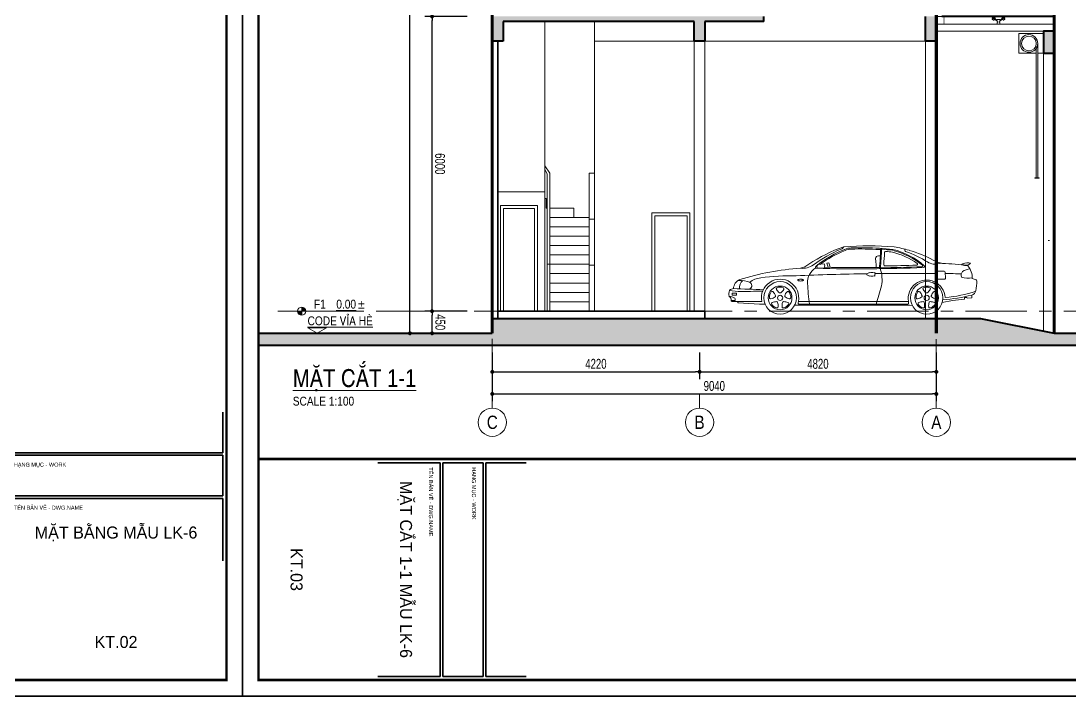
# Model space of a CAD drawing. Header units: millimetres. Extents: x 942520 to 1056220, y -189448 to -147448.
# Drawn here: x 1022009 to 1043366, y -189448 to -175705 of the extents above; entities that cross this region are included whole.
import ezdxf
from ezdxf.enums import TextEntityAlignment as Align

# ---------------------------------------------------------------- set-up
doc = ezdxf.new("R2010")
doc.units = ezdxf.units.MM
doc.header["$MEASUREMENT"] = 0
doc.header["$PDMODE"] = 2
doc.header["$PDSIZE"] = 1
doc.linetypes.add('CENTER', pattern=[2, 1.25, -0.25, 0.25, -0.25])
doc.linetypes.add('HIDDEN', pattern=[9.525, 6.35, -3.175])
doc.layers.get('DEFPOINTS').update_dxf_attribs({"color": 1})
for name, color, linetype, lineweight in [('DWGshare.com_1', 7, 'Continuous', 35), ('DWGshare.com_10', 126, 'Continuous', 13), ('DWGshare.com_11', 142, 'Continuous', 15), ('DWGshare.com_12', 139, 'CENTER', 9), ('DWGshare.com_2', 1, 'Continuous', 40), ('DWGshare.com_3', 125, 'Continuous', 18), ('DWGshare.com_4', 159, 'Continuous', 9), ('DWGshare.com_6', 122, 'Continuous', 18), ('DWGshare.com_7', 139, 'Continuous', 9), ('DWGshare.com_8', 250, 'Continuous', 5), ('DWGshare.com_9', 122, 'Continuous', 15)]:
    doc.layers.add(name, color=color, linetype=linetype, lineweight=lineweight)
doc.layers.add('DWGshare.com_14', color=2, linetype='Continuous')
doc.styles.add('DWGshare.com_1', font='VHARIALN.TTF')
doc.styles.add('DWGshare.com_3', font='VHARIALN.TTF', dxfattribs={"width": 0.85})
doc.styles.add('DWGshare.com_7', font='VHHELS.TTF')
doc.styles.add('DWGshare.com_8', font='VHARIALN.TTF')
doc.dimstyles.new('DWGshare.com_1', dxfattribs={"dimscale": 100, "dimtxt": 1.8, "dimasz": 0.8, "dimexe": 1.5, "dimexo": 0, "dimgap": 0.6, "dimtad": 1, "dimdec": 0, "dimlfac": 2, "dimzin": 0, "dimdsep": 46, "dimtxsty": 'DWGshare.com_3', "dimblk": 'DWGshare.com_38', "dimcen": 0, "dimclrd": 256, "dimclre": 256, "dimclrt": 124, "dimazin": 2, "dimtfac": 0.75, "dimtdec": 0, "dimtix": 1, "dimtmove": 2, "dimatfit": 2, "dimfxl": 1, "dimtolj": 1, "dimtzin": 0, "dimarcsym": 0})

# ---------------------------------------------------------------- blocks, each defined once
blk = doc.blocks.new('DWGshare.com_81')
at = {"color": 139}
for p, q in [((-9650, 41768), (-9650, 650)), ((-650, 41768), (-650, 650)), ((-9500, 9902), (-9500, 11555)), ((-800, 11555), (-800, 9902)), ((-800, 9902), (-9500, 9902)), ((-9500, 9802), (-800, 9802)), ((-9500, 8149), (-9500, 9802)), ((-800, 9802), (-800, 8149)), ((-800, 8149), (-9500, 8149)), ((-9500, 8049), (-800, 8049)), ((-9500, 5510), (-9500, 8049)), ((-800, 8049), (-800, 5510))]:
    blk.add_line(p, q, dxfattribs=at)
blk.add_lwpolyline([(-84000, 59400), (-84000, 0), (0, 0), (0, 59400)], close=True, dxfattribs=at)
at = {"color": 139, "const_width": 100}
for points in [[(-9650, 650), (-82567, 650), (-82567, 58750), (-9650, 58750)], [(-650, 650), (-9650, 650), (-9650, 58750), (-650, 58750)]]:
    blk.add_lwpolyline(points, close=True, dxfattribs=at)
at = {"color": 139, "style": 'DWGshare.com_8'}
for s, p in [('h¹ng môc - work', (-9311, 9339)), ('tªn b¶n vÏ - dwg.name', (-9311, 7586))]:
    blk.add_text(s, height=165, dxfattribs=at).set_placement(p)
blk = doc.blocks.new('DWGshare.com_38')
at = {"color": 0, "linetype": 'ByBlock', "lineweight": -2}
blk.add_line((-0.5, 0), (-1, 0), dxfattribs=at)
at = {"color": 0, "linetype": 'ByBlock', "const_width": 0.5}
blk.add_lwpolyline([(-0.25, 0, 1), (0.25, 0, 1)], format="xyb", close=True, dxfattribs=at)
blk = doc.blocks.new('*D143')
at = {"layer": 'DEFPOINTS', "color": 0, "linetype": 'Continuous', "transparency": 16777216}
for p in [(1031604, -182456), (1035824, -182456), (1035824, -182848)]:
    blk.add_point(p, dxfattribs=at)
at = {"layer": 'DWGshare.com_10', "linetype": 'Continuous', "lineweight": -2, "transparency": 16777216}
for p, q in [((1031604, -182456), (1031604, -182998)), ((1035824, -182456), (1035824, -182998)), ((1031684, -182848), (1035744, -182848))]:
    blk.add_line(p, q, dxfattribs=at)
at = {"layer": 'DWGshare.com_10', "linetype": 'Continuous', "lineweight": -2, "transparency": 16777216, "xscale": 80, "yscale": 80, "zscale": 80, "rotation": 180}
blk.add_blockref('DWGshare.com_38', (1031604, -182848), dxfattribs=at)
at = {"layer": 'DWGshare.com_10', "linetype": 'Continuous', "lineweight": -2, "transparency": 16777216, "xscale": 80, "yscale": 80, "zscale": 80}
blk.add_blockref('DWGshare.com_38', (1035824, -182848), dxfattribs=at)
at = {"layer": 'DWGshare.com_10', "color": 124, "linetype": 'Continuous', "transparency": 16777216, "insert": (1033714, -182686), "char_height": 200, "attachment_point": 5, "style": 'DWGshare.com_3'}
blk.add_mtext('\\A1;4220', dxfattribs=at)
blk = doc.blocks.new('DWGshare.com_108')
at = {"color": 0, "linetype": 'ByBlock', "lineweight": -2}
for p, q in [((-1, 0.17), (0, 0)), ((-1, 0.17), (-1, -0.17)), ((0, 0), (-1, -0.17))]:
    blk.add_line(p, q, dxfattribs=at)
blk = doc.blocks.new('*D144')
at = {"layer": 'DEFPOINTS', "color": 0, "linetype": 'Continuous', "transparency": 16777216}
for p in [(1031604, -182456), (1040644, -182456), (1040644, -183298)]:
    blk.add_point(p, dxfattribs=at)
at = {"layer": 'DWGshare.com_10', "linetype": 'Continuous', "lineweight": -2, "transparency": 16777216}
for p, q in [((1031604, -182456), (1031604, -183448)), ((1040644, -182456), (1040644, -183448)), ((1031684, -183298), (1040564, -183298))]:
    blk.add_line(p, q, dxfattribs=at)
at = {"layer": 'DWGshare.com_10', "linetype": 'Continuous', "lineweight": -2, "transparency": 16777216, "xscale": 80, "yscale": 80, "zscale": 80, "rotation": 180}
blk.add_blockref('DWGshare.com_38', (1031604, -183298), dxfattribs=at)
at = {"layer": 'DWGshare.com_10', "linetype": 'Continuous', "lineweight": -2, "transparency": 16777216, "xscale": 80, "yscale": 80, "zscale": 80}
blk.add_blockref('DWGshare.com_38', (1040644, -183298), dxfattribs=at)
at = {"layer": 'DWGshare.com_10', "color": 124, "linetype": 'Continuous', "transparency": 16777216, "insert": (1036124, -183136), "char_height": 200, "attachment_point": 5, "style": 'DWGshare.com_3'}
blk.add_mtext('\\A1;9040', dxfattribs=at)
blk = doc.blocks.new('DWGshare.com_28')
blk.add_line((0, -288), (0, 0))
blk.add_circle((0, 288), 288)
at = {"style": 'DWGshare.com_1'}
blk.add_attdef('1', text='', height=270, dxfattribs=at).set_placement((0, 288), align=Align.MIDDLE_CENTER)
blk = doc.blocks.new('*D145')
at = {"layer": 'DEFPOINTS', "color": 0, "linetype": 'Continuous', "transparency": 16777216}
for p in [(1035824, -182456), (1040644, -182456), (1040644, -182848)]:
    blk.add_point(p, dxfattribs=at)
at = {"layer": 'DWGshare.com_10', "linetype": 'Continuous', "lineweight": -2, "transparency": 16777216}
for p, q in [((1035824, -182456), (1035824, -182998)), ((1040644, -182456), (1040644, -182998)), ((1035904, -182848), (1040564, -182848))]:
    blk.add_line(p, q, dxfattribs=at)
at = {"layer": 'DWGshare.com_10', "linetype": 'Continuous', "lineweight": -2, "transparency": 16777216, "xscale": 80, "yscale": 80, "zscale": 80, "rotation": 180}
blk.add_blockref('DWGshare.com_38', (1035824, -182848), dxfattribs=at)
at = {"layer": 'DWGshare.com_10', "linetype": 'Continuous', "lineweight": -2, "transparency": 16777216, "xscale": 80, "yscale": 80, "zscale": 80}
blk.add_blockref('DWGshare.com_38', (1040644, -182848), dxfattribs=at)
at = {"layer": 'DWGshare.com_10', "color": 124, "linetype": 'Continuous', "transparency": 16777216, "insert": (1038234, -182686), "char_height": 200, "attachment_point": 5, "style": 'DWGshare.com_3'}
blk.add_mtext('\\A1;4820', dxfattribs=at)
blk = doc.blocks.new('DWGshare.com_48')
for p, q in [((-1869, 855), (-1877, 733)), ((-1693, 877), (-1847, 877)), ((-1679, 733), (-1671, 855)), ((471, 953), (503, 1046)), ((503, 1046), (542, 1036)), ((542, 1036), (512, 954)), ((593, 1024), (581, 984)), ((581, 984), (593, 938)), ((724, 1007), (593, 1024)), ((593, 938), (736, 938)), ((741, 973), (724, 1007)), ((736, 938), (741, 973)), ((-1854, 710), (-1701, 710)), ((-445, 839), (-440, 780)), ((2035, 465), (1847, 465)), ((2455, 428), (2389, 428)), ((-2409, 384), (-2413, 332)), ((-2413, 332), (-2313, 322)), ((-2313, 322), (-2312, 340)), ((-2312, 340), (-2262, 338)), ((-2262, 338), (-2262, 305)), ((-2260, 307), (-2015, 279)), ((-2015, 279), (-1810, 239)), ((-1124, 229), (-1120, 257)), ((1119, 257), (-1120, 257)), ((1119, 257), (1124, 229)), ((2466, 257), (1864, 257)), ((2343, 230), (1910, 205)), ((2351, 257), (2353, 241)), ((2378, 417), (2378, 394)), ((2389, 383), (2455, 383)), ((2466, 394), (2466, 417)), ((-1141, 184), (-1199, 178)), ((1195, 184), (-1141, 184)), ((1102, 202), (-1102, 202)), ((1910, 205), (1796, 201))]:
    blk.add_line(p, q)
for centre, radius in [((-1492, 331), 331), ((1492, 331), 331), ((-1492, 331), 241), ((1492, 331), 241), ((-1492, 331), 52.7), ((1492, 331), 52.7)]:
    blk.add_circle(centre, radius)
for centre, radius, start, end in [((-433, -1146), 2543, 105.9916, 117.9631), ((-436, -179), 1540, 103.8355, 130.8283), ((-436, -179), 1522, 103.8713, 129.5197), ((-460, -939), 2337, 99.1449, 106.7487), ((-1077, 1305), 32.8, 295.8912, 32.541), ((-293, -5117), 6507, 85.6879, 94.745), ((-446, -1300), 2641, 91.809, 97.7884), ((-446, -1300), 2623, 92.7878, 97.7675), ((7054, 1616), 7634, 182.091, 185.1903), ((7062, 1616), 7623, 182.0888, 185.2004), ((-390, -1172), 2491, 93.212, 93.8165), ((-140, -5263), 6614, 88.3987, 93.3788), ((-140, -5263), 6589, 88.4021, 93.3859), ((31, 987), 336, 66.0458, 87.7497), ((31, 987), 362, 66.0368, 87.7076), ((-588, -674), 2108, 53.1574, 69.0302), ((-607, -680), 2146, 51.8536, 68.577), ((-788, -1471), 3008, 55.6946, 70.8991), ((275, 1408), 87.4, 204.5996, 251.4394), ((-884, -1326), 2883, 53.9366, 66.8898), ((-1881, 1524), 495, 277.9641, 301.024), ((-408, -688), 2069, 108.439, 122.2134), ((-436, -179), 1485, 103.9466, 125.5985), ((-446, -1300), 2586, 94.8242, 97.7241), ((-661, 1249), 28, 2.731, 94.8242), ((7027, 1616), 7669, 182.731, 184.5145), ((-512, 1122), 65.2, 329.6798, 126.1105), ((335, 978), 798, 171.9579, 181.9908), ((-2054, 741), 366, 138.7513, 182.3308), ((-2323, 691), 353, 75.2423, 100.4896), ((-2300, 1108), 112, 218.9046, 278.8668), ((-2390, 643), 277, 53.3202, 86.7033), ((-1589, -3837), 4876, 92.6243, 98.7364), ((-2342, 1768), 772, 274.3761, 279.268), ((-2204, 1049), 33.4, 210.6151, 265.0017), ((-2301, 789), 108, 340.794, 44.3962), ((-2219, 1017), 11.2, 275.086, 356.6574), ((-1847, 855), 22.4, 89.9998, 179.9998), ((-1649, 1552), 534, 254.5731, 272.482), ((-1693, 855), 22.4, 359.9998, 89.9998), ((-1671, 1307), 292, 278.8903, 303.1649), ((-1426, 971), 22.4, 136.7287, 268.1729), ((-94, 35085), 34163, 267.7634, 271.413), ((-1394, 982), 16.8, 129.5197, 267.8172), ((-94, 35085), 34145, 267.8172, 269.2345), ((-1291, 1015), 16.8, 125.5985, 267.9881), ((-94, 35085), 34108, 267.9881, 269.071), ((-646, 1010), 28, 269.071, 4.5145), ((108, 704), 692, 161.3213, 190.8673), ((-89, 35212), 34264, 269.2588, 271.1324), ((-607, -680), 2146, 50.3724, 51.5848), ((748, 956), 22.4, 271.9332, 49.9128), ((589, 649), 343, 355.8861, 58.8567), ((1042, 1329), 397, 234.8511, 275.2299), ((1210, 1434), 518, 234.2233, 255.2197), ((751, -4216), 5160, 72.3776, 86.3739), ((-1606, 655), 906, 178.4245, 191.5036), ((-2489, 679), 22.4, 113.9511, 178.4245), ((-2489, 679), 22.4, 113.9511, 178.4245), ((-2302, 259), 482, 104.1211, 113.9511), ((-2337, 1214), 480, 259.9716, 286.6102), ((-1193, -57312), 58142, 90.66827, 90.99079), ((-1854, 733), 22.4, 179.9998, 269.9998), ((-1493, 316), 378, 351.0139, 176.1693), ((-1701, 733), 22.4, 269.9998, 359.9998), ((-1193, -57312), 58142, 89.26199, 90.47293), ((-396, 677), 169, 98.3437, 106.8434), ((-396, 943), 169, 254.7492, 261.7051), ((-377, 545), 302, 90.0244, 98.3437), ((-377, 1075), 302, 261.7051, 270.0244), ((-377, 545), 302, 81.7051, 90.0244), ((-377, 1075), 302, 270.0244, 278.3437), ((-357, 677), 169, 70.58, 81.7051), ((-357, 943), 169, 278.3437, 289.4688), ((-328, 759), 82, 49.5841, 70.58), ((-328, 861), 82, 289.4688, 310.4647), ((-1193, -57312), 58142, 87.67472, 89.09661), ((-285, 810), 15.5, 0.0244, 49.5841), ((-285, 810), 15.5, 310.4647, 0.0244), ((1024, 692), 7.16, 127.5158, 179.9998), ((1024, 692), 7.16, 179.9998, 232.4838), ((1048, 661), 47, 107.6416, 127.5158), ((1048, 724), 47, 232.4838, 252.358), ((1064, 609), 101, 97.5041, 107.6416), ((1064, 775), 101, 252.358, 262.4955), ((1075, 527), 184, 89.9998, 97.5041), ((1075, 858), 184, 262.4955, 269.9998), ((1075, 527), 184, 82.4955, 89.9998), ((1075, 858), 184, 269.9998, 277.5041), ((1086, 609), 101, 72.358, 82.4955), ((1086, 775), 101, 277.5041, 287.6416), ((1492, 331), 380, 348.777, 191.2161), ((1102, 661), 47, 52.4838, 72.358), ((1102, 724), 47, 287.6416, 307.5158), ((1127, 692), 7.16, 359.9998, 52.4838), ((1127, 692), 7.16, 307.5158, 359.9998), ((1190, -4985), 5767, 83.0678, 90.2377), ((1817, 237), 508, 53.991, 82.1757), ((2309, 191), 496, 85.9734, 114.9171), ((2135, 539), 185, 352.0793, 51.6207), ((2230, 507), 212, 3.5187, 66.7362), ((-2383, 496), 112, 191.5036, 255.7308), ((-1734, 2588), 2251, 250.3036, 266.5006), ((-1530, 343), 179, 142.1367, 181.8629), ((-1652, 440), 23.4, 36.5481, 145.7065), ((-1821, 290), 250, 19.7363, 41.0812), ((-1546, 516), 23.4, 106.2931, 215.4514), ((-1351, 631), 250, 210.9184, 232.2633), ((-1492, 370), 179, 70.1367, 109.8629), ((-1492, 454), 23.4, 239.0486, 300.951), ((-1633, 631), 250, 307.7363, 329.0812), ((-1438, 516), 23.4, 324.5481, 73.7065), ((-1163, 290), 250, 138.9184, 160.2633), ((-1332, 440), 23.4, 34.2931, 143.4514), ((-1454, 343), 179, 358.1367, 37.8629), ((11625, 3964), 12659, 195.5334, 197.287), ((-4322, 865), 5259, 352.7547, 357.3785), ((1454, 343), 179, 142.1367, 181.8629), ((1332, 440), 23.4, 36.5481, 145.7065), ((1163, 290), 250, 19.7363, 41.0812), ((1438, 516), 23.4, 106.2931, 215.4514), ((1633, 631), 250, 210.9184, 232.2633), ((1492, 370), 179, 70.1367, 109.8629), ((1492, 454), 23.4, 239.0486, 300.951), ((1351, 631), 250, 307.7363, 329.0812), ((1546, 516), 23.4, 324.5481, 73.7065), ((1821, 290), 250, 138.9184, 160.2633), ((1652, 440), 23.4, 34.2931, 143.4514), ((1530, 343), 179, 358.1367, 37.8629), ((1935, 8732), 8228, 269.2609, 273.5281), ((2211, 2759), 2301, 265.6163, 277.8642), ((2141, 580), 73.1, 123.6064, 267.5255), ((2389, 417), 11.2, 89.9998, 179.9998), ((2426, 371), 149, 50.0543, 84.1222), ((2455, 417), 11.2, 359.9998, 89.9998), ((2515, 477), 11.2, 15.7797, 50.0543), ((2273, 409), 262, 350.0513, 15.7797), ((-1580, 3657), 3373, 255.7308, 265.9115), ((-1685, 336), 23.4, 178.2931, 287.4514), ((-1734, 557), 250, 282.9184, 304.2633), ((-1645, 212), 23.4, 108.5481, 217.7065), ((-1555, 5), 250, 91.7363, 113.0812), ((-1609, 369), 23.4, 311.0486, 12.951), ((-1564, 231), 23.4, 23.0486, 84.951), ((-1782, 170), 250, 354.9184, 16.2633), ((-1201, 170), 250, 163.7363, 185.0812), ((-1419, 231), 23.4, 95.0486, 156.951), ((-1429, 5), 250, 66.9184, 88.2633), ((-1375, 369), 23.4, 167.0486, 228.951), ((-1250, 557), 250, 235.7363, 257.0812), ((-1339, 212), 23.4, 322.2931, 71.4514), ((-1298, 336), 23.4, 252.5481, 1.7065), ((-1102, 224), 22.4, 168.0311, 269.9998), ((1102, 224), 22.4, 269.9998, 11.9685), ((1298, 336), 23.4, 178.2931, 287.4514), ((1250, 557), 250, 282.9184, 304.2633), ((1339, 212), 23.4, 108.5481, 217.7065), ((1429, 5), 250, 91.7363, 113.0812), ((1375, 369), 23.4, 311.0486, 12.951), ((1419, 231), 23.4, 23.0486, 84.951), ((1201, 170), 250, 354.9184, 16.2633), ((1782, 170), 250, 163.7363, 185.0812), ((1564, 231), 23.4, 95.0486, 156.951), ((1555, 5), 250, 66.9184, 88.2633), ((1609, 369), 23.4, 167.0486, 228.951), ((1734, 557), 250, 235.7363, 257.0812), ((1645, 212), 23.4, 322.2931, 71.4514), ((1685, 336), 23.4, 252.5481, 1.7065), ((2341, 241), 11.2, 276.3368, 359.9998), ((2389, 394), 11.2, 179.9998, 269.9998), ((2441, 296), 36.5, 106.5681, 210.6706), ((2454, 696), 421, 263.9603, 274.8278), ((2528, 159), 198, 89.9165, 119.5382), ((2455, 394), 11.2, 269.9998, 359.9998), ((2473, 272), 16.6, 246.0708, 37.5806), ((2546, 297), 61.5, 110.1663, 194.1728), ((2521, 365), 11.2, 290.1663, 350.0513), ((-1515, 298), 179, 214.1367, 253.8629), ((-1557, 148), 23.4, 250.2931, 359.4514), ((-1427, 148), 23.4, 180.5481, 289.7065), ((-1468, 298), 179, 286.1367, 325.8629), ((1468, 298), 179, 214.1367, 253.8629), ((1427, 148), 23.4, 250.2931, 359.4514), ((1557, 148), 23.4, 180.5481, 289.7065), ((1515, 298), 179, 286.1367, 325.8629)]:
    blk.add_arc(centre, radius, start, end)
blk = doc.blocks.new('DWGshare.com_20')
at = {"style": 'DWGshare.com_1'}
for tag, p, height in [('%%UTITLEDRAWING', (0, 0), 360), ('SCALE1:100', (0, -380), 180)]:
    blk.add_attdef(tag, p, '', height=height, dxfattribs=at)
blk = doc.blocks.new('*D175')
at = {"layer": 'DEFPOINTS', "color": 0, "transparency": 16777216}
for p in [(1030378, -181613), (1031094, -181613, 0), (1031094, -182063, 0)]:
    blk.add_point(p, dxfattribs=at)
at = {"layer": 'DWGshare.com_10', "lineweight": -2, "transparency": 16777216}
for p, q in [((1031094, -181613), (1030228, -181613)), ((1030378, -181983), (1030378, -181693)), ((1031094, -182063), (1030228, -182063))]:
    blk.add_line(p, q, dxfattribs=at)
at = {"layer": 'DWGshare.com_10', "lineweight": -2, "transparency": 16777216, "xscale": 80, "yscale": 80, "zscale": 80}
for p, rotation in [((1030378, -181613), 90), ((1030378, -182063), 270)]:
    blk.add_blockref('DWGshare.com_38', p, dxfattribs=dict(at, rotation=rotation))
at = {"layer": 'DWGshare.com_10', "color": 124, "transparency": 16777216, "insert": (1030544, -181838), "char_height": 200, "attachment_point": 5, "rotation": 270, "style": 'DWGshare.com_3'}
blk.add_mtext('\\A1;450', dxfattribs=at)
blk = doc.blocks.new('*D176')
at = {"layer": 'DEFPOINTS', "color": 0, "transparency": 16777216}
for p in [(1030378, -175613), (1031094, -175613, 0), (1031094, -181613, 0)]:
    blk.add_point(p, dxfattribs=at)
at = {"layer": 'DWGshare.com_10', "lineweight": -2, "transparency": 16777216}
for p, q in [((1031094, -175613), (1030228, -175613)), ((1030378, -181533), (1030378, -175693)), ((1031094, -181613), (1030228, -181613))]:
    blk.add_line(p, q, dxfattribs=at)
at = {"layer": 'DWGshare.com_10', "lineweight": -2, "transparency": 16777216, "xscale": 80, "yscale": 80, "zscale": 80}
for p, rotation in [((1030378, -175613), 90), ((1030378, -181613), 270)]:
    blk.add_blockref('DWGshare.com_38', p, dxfattribs=dict(at, rotation=rotation))
at = {"layer": 'DWGshare.com_10', "color": 124, "transparency": 16777216, "insert": (1030540, -178613), "char_height": 200, "attachment_point": 5, "rotation": 270, "style": 'DWGshare.com_3'}
blk.add_mtext('\\A1;6000', dxfattribs=at)
blk = doc.blocks.new('*D185')
at = {"layer": 'DEFPOINTS', "color": 0, "transparency": 16777216}
for p in [(1029928, -155813), (1031094, -155813, 0), (1031094, -182063, 0)]:
    blk.add_point(p, dxfattribs=at)
at = {"layer": 'DWGshare.com_10', "lineweight": -2, "transparency": 16777216}
for p, q in [((1031094, -155813), (1029778, -155813)), ((1029928, -181983), (1029928, -155893)), ((1031094, -182063), (1029778, -182063))]:
    blk.add_line(p, q, dxfattribs=at)
at = {"layer": 'DWGshare.com_10', "lineweight": -2, "transparency": 16777216, "xscale": 80, "yscale": 80, "zscale": 80}
for p, rotation in [((1029928, -155813), 90), ((1029928, -182063), 270)]:
    blk.add_blockref('DWGshare.com_38', p, dxfattribs=dict(at, rotation=rotation))
at = {"layer": 'DWGshare.com_10', "color": 124, "transparency": 16777216, "insert": (1030090, -168338), "char_height": 200, "attachment_point": 5, "rotation": 270, "style": 'DWGshare.com_3'}
blk.add_mtext('\\A1;26250', dxfattribs=at)
blk = doc.blocks.new('DWGshare.com_49')
h = blk.add_hatch(color=256)
h.paths.add_polyline_path([(0, 0.84), (0, 0), (0.84, 0, 0.414214)])
h.paths.add_polyline_path([(0, 0), (-0.84, 0, 0.414214), (0, -0.84)])
for p, q in [((-2.09, 0), (6.4, 0)), ((0, 0.84), (0, -0.84)), ((11.75, 0, 0), (6.4, 0))]:
    blk.add_line(p, q)
blk.add_circle((0, 0), 0.84)
at = {"style": 'DWGshare.com_1', "flags": 12}
blk.add_attdef('F', (2.48, 0.53), '', height=1.8, dxfattribs=at)
at = {"style": 'DWGshare.com_1'}
for p in [(6.4, 0.53), (7.55, 0.53)]:
    blk.add_attdef('#', p, '', height=1.8, dxfattribs=at)
blk = doc.blocks.new('DWGshare.com_130')
at = {"linetype": 'Continuous'}
blk.add_line((1378, 564), (878, 564), dxfattribs=at)
for p, q in [((878, 564), (878, 164)), ((1378, 564), (1378, 164)), ((1232, 264), (1232, -2371)), ((1262, 364), (1262, -2371)), ((878, 164), (1232, 164)), ((1262, 164), (1378, 164)), ((1232, -2371), (1262, -2371))]:
    blk.add_line(p, q)
at = {"linetype": 'ByBlock', "ltscale": 20}
blk.add_lwpolyline([(1289, -2371), (1204, -2371), (1204, -2381), (1289, -2381)], close=True, dxfattribs=at)
for radius in [180, 150]:
    blk.add_circle((1082, 364), radius)
blk = doc.blocks.new('DWGshare.com_132')
at = {"layer": 'DWGshare.com_8', "linetype": 'ByBlock', "ltscale": 20}
for points in [[(145, 101), (155, 98), (155, 89), (154, 89), (155, 88), (155, 87), (200, 115), (210, 115), (210, 117), (221, 117), (221, 119), (224, 122), (224, 126), (217, 126), (203, 127, -0.402315), (200, 130), (200, 131), (200, 133), (200, 132), (207, 132), (207, 133), (207, 132), (210, 132), (220, 132), (218, 131), (218, 132), (217, 131), (217, 132), (217, 131), (216, 132), (216, 131), (215, 132), (215, 131), (214, 132), (214, 131), (213, 132), (213, 131), (213, 132), (212, 131), (212, 132), (211, 131), (211, 132), (210, 131), (210, 132), (209, 131), (209, 132), (209, 131), (208, 131), (200, 131), (200, 130, 0.402315), (203, 127), (210, 127), (210, 130), (214, 130), (214, 127), (217, 126), (230, 126), (244, 126), (246, 127), (246, 130), (250, 130), (250, 127), (257, 127, 0.388507), (260, 130), (260, 131), (252, 131), (240, 131), (240, 134), (238, 134), (230, 134), (222, 134), (213, 135, -0.390066), (210, 138), (210, 139), (210, 140), (210, 140), (216, 140), (216, 140), (216, 140), (220, 140), (220, 139), (230, 139), (240, 139), (240, 144), (246, 150), (248, 150), (244, 146, 0.725477), (243, 144), (243, 142), (240, 142), (240, 139), (241, 139), (241, 140), (241, 140), (250, 140), (250, 139), (250, 138, -0.390066), (247, 135), (240, 134), (240, 131), (240, 131), (241, 132), (241, 132), (251, 132), (251, 132), (252, 133), (253, 132), (254, 133), (254, 132), (255, 133), (255, 132), (255, 133), (256, 132), (256, 133), (257, 132), (257, 133), (258, 132), (258, 133), (259, 132), (259, 133), (259, 132), (260, 133), (260, 131), (260, 130, -0.388507), (257, 127), (244, 126), (236, 126), (236, 122), (240, 119), (240, 117), (250, 117), (250, 115), (259, 115), (260, 114), (260, 101), (259, 100), (250, 100), (250, 98), (240, 98), (240, 92, -0.312871), (238, 90, -0.414777), (230, 82, -0.414777), (222, 90, -0.312871), (220, 92), (220, 95), (200, 95), (155, 62), (155, 60), (154, 59), (155, 59), (155, 56), (145, 54), (145, 42), (155, 40), (155, 37), (155, 0), (105, 0), (105, 37), (105, 40), (115, 42), (115, 54), (105, 56), (105, 59), (106, 59), (105, 60), (105, 62), (60, 95), (40, 95), (40, 92, -0.312871), (38, 90, -0.414777), (30, 82, -0.414777), (22, 90, -0.312871), (20, 92), (20, 98), (10, 98), (10, 100), (1, 100), (0, 101), (0, 114), (1, 115), (10, 115), (10, 117), (21, 117), (21, 119), (24, 122), (24, 126), (17, 126), (3, 127, -0.402315), (0, 130), (0, 131), (0, 133), (0, 132), (7, 132), (7, 133), (7, 132), (10, 132), (20, 132), (18, 131), (18, 132), (17, 131), (17, 132), (17, 131), (16, 132), (16, 131), (15, 132), (15, 131), (14, 132), (14, 131), (13, 132), (13, 131), (13, 132), (12, 131), (12, 132), (11, 131), (11, 132), (10, 131), (10, 132), (9, 131), (9, 132), (9, 131), (8, 131), (0, 131), (0, 130, 0.402315), (3, 127), (10, 127), (10, 130), (14, 130), (14, 127), (17, 126), (30, 126), (44, 126), (46, 127), (46, 130), (50, 130), (50, 127), (57, 127, 0.388507), (60, 130), (60, 131), (40, 131), (40, 134), (38, 134), (30, 134), (22, 134), (13, 135, -0.390066), (10, 138), (10, 139), (10, 140), (10, 140), (16, 140), (16, 140), (16, 140), (20, 140), (20, 139), (21, 139), (21, 144), (14, 150), (30, 150), (46, 150), (48, 150), (44, 146, 0.725477), (43, 144), (43, 142), (40, 142), (40, 139), (41, 139), (41, 140), (41, 140), (50, 140), (50, 139), (50, 138, -0.390066), (47, 135), (40, 134), (40, 131), (40, 131), (41, 132), (41, 132), (51, 132), (60, 132), (60, 131), (60, 130, -0.388507), (57, 127), (44, 126), (36, 126), (36, 122), (40, 119), (40, 117), (50, 117), (50, 115), (60, 115), (105, 87), (105, 88), (106, 89), (105, 89), (105, 98), (115, 101)], [(115, 101), (105, 98), (105, 89), (106, 89), (105, 88), (105, 87), (60, 115), (50, 115), (50, 117), (40, 117), (40, 119), (36, 122), (36, 126), (44, 126), (57, 127, 0.402315), (60, 130), (60, 131), (60, 133), (60, 132), (53, 132), (53, 133), (53, 132), (50, 132), (40, 132), (42, 131), (42, 132), (43, 131), (43, 132), (44, 131), (44, 132), (44, 131), (45, 132), (45, 131), (46, 132), (46, 131), (47, 132), (47, 131), (47, 132), (48, 131), (48, 132), (49, 131), (49, 132), (50, 131), (50, 132), (51, 131), (51, 132), (51, 131), (52, 131), (60, 131), (60, 130, -0.402315), (57, 127), (50, 127), (50, 130), (46, 130), (46, 127), (44, 126), (30, 126), (17, 126), (14, 127), (14, 130), (10, 130), (10, 127), (3, 127, -0.388507), (0, 130), (0, 131), (8, 131), (21, 131), (21, 134), (22, 134), (30, 134), (38, 134), (47, 135, 0.390066), (50, 138), (50, 139), (50, 140), (50, 140), (45, 140), (44, 140), (44, 140), (41, 140), (41, 139), (30, 139), (21, 139), (21, 144), (14, 150), (12, 150), (16, 146, -0.725477), (17, 144), (17, 142), (21, 142), (21, 139), (20, 139), (20, 140), (19, 140), (10, 140), (10, 139), (10, 138, 0.390066), (13, 135), (21, 134), (21, 131), (20, 131), (20, 132), (20, 132), (9, 132), (9, 132), (8, 133), (7, 132), (6, 133), (6, 132), (5, 133), (5, 132), (5, 133), (4, 132), (4, 133), (3, 132), (3, 133), (2, 132), (2, 133), (1, 132), (1, 133), (1, 132), (0, 133), (0, 131), (0, 130, 0.388507), (3, 127), (17, 126), (24, 126), (24, 122), (21, 119), (21, 117), (10, 117), (10, 115), (1, 115), (0, 114), (0, 101), (1, 100), (10, 100), (10, 98), (20, 98), (20, 92, 0.312871), (22, 90, 0.414777), (30, 82, 0.414777), (38, 90, 0.312871), (40, 92), (40, 95), (60, 95), (105, 62), (105, 60), (106, 59), (105, 59), (105, 56), (115, 54), (115, 42), (105, 40), (105, 37), (105, 0), (155, 0), (155, 37), (155, 40), (145, 42), (145, 54), (155, 56), (155, 59), (154, 59), (155, 60), (155, 62), (200, 95), (220, 95), (220, 92, 0.312871), (222, 90, 0.414777), (230, 82, 0.414777), (238, 90, 0.312871), (240, 92), (240, 98), (250, 98), (250, 100), (259, 100), (260, 101), (260, 114), (259, 115), (250, 115), (250, 117), (240, 117), (240, 119), (236, 122), (236, 126), (244, 126), (257, 127, 0.402315), (260, 130), (260, 131), (260, 133), (260, 132), (253, 132), (253, 133), (253, 132), (250, 132), (240, 132), (242, 131), (242, 132), (243, 131), (243, 132), (244, 131), (244, 132), (244, 131), (245, 132), (245, 131), (246, 132), (246, 131), (247, 132), (247, 131), (247, 132), (248, 131), (248, 132), (249, 131), (249, 132), (250, 131), (250, 132), (251, 131), (251, 132), (251, 131), (252, 131), (260, 131), (260, 130, -0.402315), (257, 127), (250, 127), (250, 130), (246, 130), (246, 127), (244, 126), (230, 126), (217, 126), (214, 127), (214, 130), (210, 130), (210, 127), (203, 127, -0.388507), (200, 130), (200, 131), (221, 131), (221, 134), (222, 134), (230, 134), (238, 134), (247, 135, 0.390066), (250, 138), (250, 139), (250, 140), (250, 140), (245, 140), (244, 140), (244, 140), (241, 140), (241, 139), (240, 139), (240, 144), (246, 150), (230, 150), (214, 150), (212, 150), (216, 146, -0.725477), (217, 144), (217, 142), (221, 142), (221, 139), (220, 139), (220, 140), (219, 140), (210, 140), (210, 139), (210, 138, 0.390066), (213, 135), (221, 134), (221, 131), (220, 131), (220, 132), (220, 132), (209, 132), (200, 132), (200, 131), (200, 130, 0.388507), (203, 127), (217, 126), (224, 126), (224, 122), (221, 119), (221, 117), (210, 117), (210, 115), (200, 115), (155, 87), (155, 88), (154, 89), (155, 89), (155, 98), (145, 101)]]:
    blk.add_lwpolyline(points, format="xyb", close=True, dxfattribs=at)
blk = doc.blocks.new('DWGshare.com_134')
at = {"layer": 'DWGshare.com_2'}
blk.add_line((0, 100), (0, 300), dxfattribs=at)
at = {"layer": 'DWGshare.com_2', "linetype": 'ByBlock', "ltscale": 20}
for q in [(115, 300), (2405, 290)]:
    blk.add_line((2405, 300), q, dxfattribs=at)
at = {"layer": 'DWGshare.com_2', "linetype": 'ByBlock', "ltscale": 20, "const_width": 10}
for points in [[(5, 294), (5, 145), (155, 145), (155, 284), (205, 284)], [(2400, 285), (2325, 285), (2400, 285), (2400, 5), (2325, 5), (2400, 5), (2400, 10), (2400, 5), (2400, 10)]]:
    blk.add_lwpolyline(points, dxfattribs=at)
at = {"layer": 'DWGshare.com_3'}
blk.add_line((0, 300), (2400, 300), dxfattribs=at)
at = {"layer": 'DWGshare.com_3', "linetype": 'ByBlock', "ltscale": 20}
blk.add_line((115, 290), (115, 300), dxfattribs=at)
at = {"layer": 'DWGshare.com_3', "linetype": 'ByBlock', "ltscale": 5}
for p, q in [((2405, 290), (115, 290)), ((2400, 140), (0, 140)), ((2400, 0), (0, 0))]:
    blk.add_line(p, q, dxfattribs=at)
at = {"layer": 'DWGshare.com_8', "linetype": 'ByBlock', "ltscale": 20, "xscale": -1}
blk.add_blockref('DWGshare.com_132', (1397, 140), dxfattribs=at)

msp = doc.modelspace()

# ---------------------------------------------------------------- hatches: boundary and pattern name
at = {"layer": 'DWGshare.com_4', "linetype": 'ByBlock', "ltscale": 20}
h = msp.add_hatch(color=256, dxfattribs=at)
h.dxf.hatch_style = 1
h.paths.add_polyline_path([(1031604.1, -159112.9), (1031604.1, -159612.9), (1031824.1, -159612.9), (1031824.1, -159112.9)])
edge = h.paths.add_edge_path()
edge.add_line((1031604.1, -159612.9), (1031824.1, -159612.9))
h.paths.add_polyline_path([(1029883.1, -168019), (1029883.1, -168660.6), (1030351, -168660.6), (1030351, -168019)], flags=9)
h.paths.add_polyline_path([(1030333.2, -157347.1), (1030333.2, -157880.4), (1030801.1, -157880.4), (1030801.1, -157347.1)], flags=9)
h.paths.add_polyline_path([(1030343.7, -155772.4), (1030343.7, -156154.9), (1030764.8, -156154.9), (1030764.8, -155772.4)], flags=9)
h.paths.add_polyline_path([(1030333.2, -160497.1), (1030333.2, -161030.4), (1030801.1, -161030.4), (1030801.1, -160497.1)], flags=9)
h.paths.add_polyline_path([(1028433.4, -159109), (1029156.1, -159109), (1029156.1, -158833.3), (1028433.4, -158833.3)], flags=9)
h.paths.add_polyline_path([(1028334.9, -159089.9), (1028629.6, -159089.9), (1028629.6, -158911.2), (1028334.9, -158911.2)], flags=9)
h.paths.add_polyline_path([(1027927.1, -159105.1), (1028429.9, -159105.1), (1028429.9, -158834), (1027927.1, -158834)], flags=9)
h.paths.add_polyline_path([(1028433.4, -156109), (1029156.1, -156109), (1029156.1, -155833.3), (1028433.4, -155833.3)], flags=9)
h.paths.add_polyline_path([(1028334.9, -156089.9), (1028629.6, -156089.9), (1028629.6, -155911.2), (1028334.9, -155911.2)], flags=9)
h.paths.add_polyline_path([(1027927.1, -156105.1), (1028429.9, -156105.1), (1028429.9, -155834), (1027927.1, -155834)], flags=9)
h.paths.add_polyline_path([(1027781.1, -181964.9), (1029235.2, -181964.9), (1029235.2, -181589.6), (1027781.1, -181589.6)], flags=9)
h.paths.add_polyline_path([(1043584.6, -175424.3), (1045126.4, -175424.3), (1045126.4, -175026.9), (1043584.6, -175026.9)], flags=9)
h.paths.add_polyline_path([(1043584.6, -162320.7), (1044948.6, -162320.7), (1044948.6, -161923.3), (1043584.6, -161923.3)], flags=9)
h.paths.add_polyline_path([(1043584.6, -165524.3), (1044596.5, -165524.3), (1044596.5, -165126.9), (1043584.6, -165126.9)], flags=9)
h.paths.add_polyline_path([(1043584.6, -168824.3), (1044596.5, -168824.3), (1044596.5, -168426.9), (1043584.6, -168426.9)], flags=9)
h.paths.add_polyline_path([(1043584.6, -172124.3), (1044596.5, -172124.3), (1044596.5, -171726.9), (1043584.6, -171726.9)], flags=9)
h.paths.add_polyline_path([(1043584.6, -181424.3), (1044596.5, -181424.3), (1044596.5, -181026.9), (1043584.6, -181026.9)], flags=9)
h.paths.add_polyline_path([(1048633.6, -178617.1), (1050763.3, -178617.1), (1050763.3, -178174.3), (1048633.6, -178174.3)], flags=9)
h.paths.add_polyline_path([(1048595.3, -180460.9), (1050756.5, -180460.9), (1050756.5, -180094.4), (1048595.3, -180094.4)], flags=9)
h.paths.add_polyline_path([(1041204.4, -175466), (1042396.2, -175466), (1042396.2, -175108.7), (1041204.4, -175108.7)], flags=9)
h.paths.add_polyline_path([(1047692.5, -171943.3), (1050711.1, -171943.3), (1050711.1, -171482.2), (1047692.5, -171482.2)], flags=9)
h.paths.add_polyline_path([(1047690, -174404.6), (1050894.4, -174404.6), (1050894.4, -174007.1), (1047690, -174007.1)], flags=9)
h.paths.add_polyline_path([(1050764.2, -173590.1), (1051545.5, -173590.1), (1051545.5, -173315.2), (1050764.2, -173315.2)], flags=9)
h.paths.add_polyline_path([(1047688.4, -174084.3), (1051757.3, -174084.3), (1051757.3, -173677.4), (1047688.4, -173677.4)], flags=9)
h.paths.add_polyline_path([(1047654.1, -173305.6), (1051750.3, -173305.6), (1051750.3, -172908.2), (1047654.1, -172908.2)], flags=9)
h.paths.add_polyline_path([(1047670.1, -172883.4), (1051600.6, -172883.4), (1051600.6, -172467.8), (1047670.1, -172467.8)], flags=9)
h.paths.add_polyline_path([(1047682.3, -172414), (1051744.7, -172414), (1051744.7, -171981.6), (1047682.3, -171981.6)], flags=9)
h.paths.add_polyline_path([(1047599.9, -175849.2), (1050215.7, -175849.2), (1050215.7, -175462.2), (1047599.9, -175462.2)], flags=9)
h.paths.add_polyline_path([(1047676, -176656), (1050245.2, -176656), (1050245.2, -176199.6), (1047676, -176199.6)], flags=9)
h.paths.add_polyline_path([(1029388.1, -154762.4), (1031549.3, -154762.4), (1031549.3, -154395.9), (1029388.1, -154395.9)], flags=9)
h.paths.add_polyline_path([(1043107.7, -154762.4), (1045268.9, -154762.4), (1045268.9, -154395.9), (1043107.7, -154395.9)], flags=9)
h.paths.add_polyline_path([(1040714, -154820), (1042843.7, -154820), (1042843.7, -154377.3), (1040714, -154377.3)], flags=9)
h.paths.add_polyline_path([(1038323.2, -159447.5), (1040310.6, -159447.5), (1040310.6, -159085.6), (1038323.2, -159085.6)], flags=9)
h = msp.add_hatch(color=256, dxfattribs=at)
h.paths.add_polyline_path([(1035934.1, -169512.9), (1035714.1, -169512.9), (1035714.1, -169112.9), (1031824.1, -169112.9), (1031824.1, -169512.9), (1031604.1, -169512.9), (1031604.1, -169012.9), (1040644.1, -169012.9), (1040644.1, -169412.9), (1041624.1, -169412.9), (1041624.1, -169012.9), (1041844.1, -169012.9), (1041844.1, -169512.9), (1040424.1, -169512.9), (1040424.1, -169112.9), (1035934.1, -169112.9)])
h.paths.add_polyline_path([(1040644.1, -172312.9), (1040644.1, -172712.9), (1041624.1, -172712.9), (1041624.1, -172312.9), (1041844.1, -172312.9), (1041844.1, -172812.9), (1040424.1, -172812.9), (1040424.1, -172412.9), (1035934.1, -172412.9), (1035934.1, -172812.9), (1035714.1, -172812.9), (1035714.1, -172412.9), (1031824.1, -172412.9), (1031824.1, -172812.9), (1031604.1, -172812.9), (1031604.1, -172312.9)])
h.paths.add_polyline_path([(1035934.1, -166212.9), (1035714.1, -166212.9), (1035714.1, -165812.9), (1031824.1, -165812.9), (1031824.1, -166212.9), (1031604.1, -166212.9), (1031604.1, -165712.9), (1040644.1, -165712.9), (1040644.1, -166112.9), (1041624.1, -166112.9), (1041624.1, -165712.9), (1041844.1, -165712.9), (1041844.1, -166212.9), (1040424.1, -166212.9), (1040424.1, -165812.9), (1035934.1, -165812.9)])
h.paths.add_polyline_path([(1033684.1, -166712.9), (1033574.1, -166712.9), (1033574.1, -166612.9), (1033684.1, -166612.9)])
h.paths.add_polyline_path([(1037134.1, -175612.9), (1037134.1, -175712.9), (1035934.1, -175712.9), (1035934.1, -176112.9), (1035714.1, -176112.9), (1035714.1, -175712.9), (1031824.1, -175712.9), (1031824.1, -176112.9), (1031604.1, -176112.9), (1031604.1, -175612.9)])
h.paths.add_polyline_path([(1040424.1, -175612.9), (1040644.1, -175612.9), (1040644.1, -176012.9), (1040644.1, -176112.9), (1040424.1, -176112.9)])
h.paths.add_polyline_path([(1033684.1, -163412.9), (1033574.1, -163412.9), (1033574.1, -163312.9), (1033684.1, -163312.9)])
h.paths.add_polyline_path([(1035934.1, -162912.9), (1035714.1, -162912.9), (1035714.1, -162512.9), (1031824.1, -162512.9), (1031824.1, -162912.9), (1031604.1, -162912.9), (1031604.1, -162412.9), (1035934.1, -162412.9), (1037054.1, -162412.9), (1037054.1, -162512.8), (1035934.1, -162512.9), (1035934.1, -162812.9), (1040424.1, -162812.9), (1040424.1, -162412.9), (1040644.1, -162412.9), (1040644.1, -162812.9), (1040644.1, -162912.9), (1040424.1, -162912.9)])
h.paths.add_polyline_path([(1042824.1, -175912.9), (1043044.1, -175912.9), (1043044.1, -176362.9), (1042824.1, -176362.9)])
h.paths.add_polyline_path([(1033684.1, -160162.9), (1033574.1, -160162.9), (1033574.1, -160062.9), (1033684.1, -160062.9)])
h.paths.add_polyline_path([(1041544.1, -181762.9), (1043044.1, -182062.9), (1045121.7, -182062.9), (1045121.7, -182305.8), (1026844.8, -182305.8), (1026844.8, -182062.9), (1031604.1, -182062.9), (1031604.1, -181762.9)])
h.paths.add_polyline_path([(1040424.1, -159112.9), (1040644.1, -159112.9), (1040644.1, -159612.6), (1040424.1, -159612.6)])
at = {"layer": 'DWGshare.com_4', "ltscale": 5}
h = msp.add_hatch(color=256, dxfattribs=at)
h.dxf.hatch_style = 1
h.paths.add_polyline_path([(1040424.1, -175612.9), (1040424.1, -175612.9), (1040424.1, -176112.9), (1040644.1, -176112.9), (1040644.1, -175612.9)])

# ---------------------------------------------------------------- linework, layer by layer
at = {"layer": 'DWGshare.com_1', "linetype": 'Continuous'}
for p, q in [((1031604.1, -176112.9, 0), (1031604.1, -181762.9, 0)), ((1031714.1, -176112.9, 0), (1031714.1, -181762.9, 0)), ((1033684.1, -181612.9, 0), (1033684.1, -181612.9, 0)), ((1033684.1, -181612.9, 0), (1035934.1, -181612.9, 0)), ((1035934.1, -181612.9, 0), (1035934.1, -181762.9, 0))]:
    msp.add_line(p, q, dxfattribs=at)
at = {"layer": 'DWGshare.com_1', "linetype": 'Continuous', "elevation": 0}
msp.add_lwpolyline([(1031714.1, -181612.9), (1033684.1, -181612.9), (1033684.1, -181612.9)], dxfattribs=at)
at = {"layer": 'DWGshare.com_11', "linetype": 'ByBlock', "ltscale": 5}
msp.add_line((1043044.1, -175862.7, 0), (1043044.1, -175912.9, 0), dxfattribs=at)
at = {"layer": 'DWGshare.com_11', "elevation": 0}
for points in [[(1031834.1, -181612.9), (1031834.1, -179522.9), (1032464.1, -179522.9), (1032464.1, -181612.9)], [(1034914.1, -181612.9), (1034914.1, -179672.9), (1035569.2, -179672.9), (1035569.2, -181612.9)]]:
    msp.add_lwpolyline(points, dxfattribs=at)
at = {"layer": 'DWGshare.com_12', "ltscale": 1000}
for p, q in [((1031604.1, -183425.1, 0), (1031604.1, -154218.9, 0)), ((1040644.1, -183429.5, 0), (1040644.1, -154223.3, 0)), ((1040644.1, -183429.5, 0), (1040644.1, -154223.3, 0)), ((1027237.8, -181612.9, 0), (1046082.1, -181612.9, 0))]:
    msp.add_line(p, q, dxfattribs=at)
at = {"layer": 'DWGshare.com_14', "linetype": 'HIDDEN', "ltscale": 50, "const_width": 62.5, "elevation": 0, "flags": 128}
for points in [[(1031604.1, -154802.9), (1031604.1, -182062.9)], [(1040644.1, -154802.9), (1040644.1, -182062.9)], [(1043044.1, -154802.9), (1043044.1, -182062.9)]]:
    msp.add_lwpolyline(points, dxfattribs=at)
at = {"layer": 'DWGshare.com_2', "ltscale": 1000}
for p, q in [((1031604.1, -176112.9, 0), (1031604.1, -175612.9, 0)), ((1035714.1, -175712.9, 0), (1031824.1, -175712.9, 0)), ((1031824.1, -175712.9, 0), (1031824.1, -176112.9, 0)), ((1035714.1, -176112.9, 0), (1035714.1, -175712.9, 0)), ((1037134.1, -175712.9, 0), (1035934.1, -175712.9, 0)), ((1035934.1, -175712.9, 0), (1035934.1, -176112.9, 0)), ((1040424.1, -176112.9, 0), (1040424.1, -175612.9, 0)), ((1040644.1, -175612.9, 0), (1040644.1, -176012.9, 0)), ((1031824.1, -176112.9, 0), (1031604.1, -176112.9, 0)), ((1035934.1, -176112.9, 0), (1035714.1, -176112.9, 0)), ((1040644.1, -176112.9, 0), (1040424.1, -176112.9, 0)), ((1040644.1, -176012.9, 0), (1040644.1, -176012.9, 0)), ((1040644.1, -176012.9, 0), (1040644.1, -176012.9, 0)), ((1040644.1, -176012.9, 0), (1040644.1, -176012.9, 0)), ((1040644.1, -176012.9, 0), (1040644.1, -176112.9, 0))]:
    msp.add_line(p, q, dxfattribs=at)
at = {"layer": 'DWGshare.com_2', "ltscale": 5}
msp.add_line((1037134.1, -175712.9, 0), (1037134.1, -175612.9, 0), dxfattribs=at)
at = {"layer": 'DWGshare.com_2', "linetype": 'Continuous'}
for p, q in [((1031604.1, -181762.9, 0), (1041544.1, -181762.9, 0)), ((1031604.1, -181762.9, 0), (1031604.1, -182062.9, 0)), ((1026844.8, -182062.9), (1026844.8, -182305.8)), ((1026844.8, -182062.9), (1031604.1, -182062.9, 0)), ((1026844.8, -182305.8), (1045121.7, -182305.8))]:
    msp.add_line(p, q, dxfattribs=at)
at = {"layer": 'DWGshare.com_2', "linetype": 'Continuous', "elevation": 0}
msp.add_lwpolyline([(1043044.1, -175912.9), (1042824.1, -175912.9), (1042824.1, -176362.9), (1043044.1, -176362.9)], close=True, dxfattribs=at)
msp.add_lwpolyline([(1041544.1, -181762.9), (1043044.1, -182062.9), (1043044.1, -182062.9), (1045121.7, -182062.9)], dxfattribs=at)
at = {"layer": 'DWGshare.com_3', "linetype": 'Continuous'}
for p, q in [((1032674.1, -181612.9, 0), (1032674.1, -175712.9, 0)), ((1033684.1, -181612.9, 0), (1033684.1, -175712.9, 0)), ((1035714.1, -176112.9, 0), (1033684.1, -176112.9, 0)), ((1040424.1, -176112.9, 0), (1040424.1, -181762.9, 0)), ((1040644.1, -176112.9, 0), (1040644.1, -181762.9, 0)), ((1043044.1, -176762.9, 0), (1043044.1, -182062.9, 0)), ((1033684.1, -178803.8, 0), (1033574.1, -178803.8, 0)), ((1033574.1, -178803.8, 0), (1033574.1, -181612.9, 0)), ((1031714.1, -179181.1, 0), (1032674.1, -179181.1, 0)), ((1033684.1, -179740.2, 0), (1033574.1, -179740.2, 0)), ((1033684.1, -180676.5, 0), (1033574.1, -180676.5, 0)), ((1033684.1, -181612.9, 0), (1033574.1, -181612.9, 0))]:
    msp.add_line(p, q, dxfattribs=at)
at = {"layer": 'DWGshare.com_3', "ltscale": 1000}
for p, q in [((1035714.1, -176112.9, 0), (1035714.1, -181612.9, 0)), ((1040424.1, -176112.9, 0), (1035934.1, -176112.9, 0)), ((1035934.1, -176112.9, 0), (1035934.1, -181762.9, 0)), ((1040644.1, -182062.9, 0), (1040644.1, -176112.9, 0))]:
    msp.add_line(p, q, dxfattribs=at)
at = {"layer": 'DWGshare.com_3', "linetype": 'ByBlock', "ltscale": 20}
msp.add_line((1042824.1, -176362.9, 0), (1042824.1, -182015.4, 0), dxfattribs=at)
at = {"layer": 'DWGshare.com_3'}
for p, q in [((1043044.1, -176362.9, 0), (1043044.1, -176762.9, 0)), ((1042919.1, -180173.7, 0), (1042949.1, -180173.7, 0))]:
    msp.add_line(p, q, dxfattribs=at)
at = {"layer": 'DWGshare.com_3', "linetype": 'Continuous', "elevation": 0}
for points in [[(1033684.1, -181612.9), (1033684.1, -179312.9)], [(1031774.1, -181612.9), (1031774.1, -179462.9), (1032524.1, -179462.9), (1032524.1, -181612.9)]]:
    msp.add_lwpolyline(points, dxfattribs=at)
at = {"layer": 'DWGshare.com_3', "ltscale": 1000, "elevation": 0}
msp.add_lwpolyline([(1034854.1, -181612.9), (1034854.1, -179612.9), (1035629.2, -179612.9), (1035629.2, -181612.9)], dxfattribs=at)
at = {"layer": 'DWGshare.com_7', "linetype": 'Continuous'}
for p, q in [((1032724.1, -181612.9, 0), (1032724.1, -178817.2, 0)), ((1032724.1, -181612.9, 0), (1032724.1, -178817.2, 0)), ((1032774.1, -181612.9, 0), (1032774.1, -178803.8, 0)), ((1032699.1, -179322, 0), (1032699.1, -179512.9, 0)), ((1032699.1, -179512.9, 0), (1032724.1, -179512.9, 0)), ((1032774.1, -179512.9, 0), (1033265.4, -179512.9, 0)), ((1033265.4, -179512.9, 0), (1033265.4, -179703.8, 0)), ((1032774.1, -179703.8, 0), (1033574.1, -179703.8, 0)), ((1032774.1, -179894.7, 0), (1033574.1, -179894.7, 0)), ((1032774.1, -180085.6, 0), (1033574.1, -180085.6, 0)), ((1032774.1, -180276.5, 0), (1033574.1, -180276.5, 0)), ((1032774.1, -180658.3, 0), (1032724.1, -180658.3, 0)), ((1032774.1, -180467.4, 0), (1033574.1, -180467.4, 0)), ((1032774.1, -180658.3, 0), (1033574.1, -180658.3, 0)), ((1032774.1, -180849.2, 0), (1033574.1, -180849.2, 0)), ((1032774.1, -181040.2, 0), (1033574.1, -181040.2, 0)), ((1032774.1, -181231.1, 0), (1033574.1, -181231.1, 0)), ((1032774.1, -181422, 0), (1033574.1, -181422, 0))]:
    msp.add_line(p, q, dxfattribs=at)
at = {"layer": 'DWGshare.com_7', "linetype": 'Continuous', "elevation": 0}
for points in [[(1032774.1, -178803.8), (1032674.1, -178653.2)], [(1032724.1, -178817.2), (1032674.1, -178730.6)], [(1032699.1, -179512.9), (1032699.1, -179322), (1032674.1, -179322)]]:
    msp.add_lwpolyline(points, dxfattribs=at)
at = {"layer": 'DWGshare.com_9', "elevation": 0}
msp.add_lwpolyline([(1028039.3, -182062.9), (1027848.1, -181952.5), (1028230.4, -181952.5)], close=True, dxfattribs=at)

# ---------------------------------------------------------------- block references
at = {"layer": 'DWGshare.com_1', "xscale": 0.5, "yscale": 0.5, "zscale": 0.5, "rotation": 270}
msp.add_blockref('DWGshare.com_81', (1026519.8, -189447.9), dxfattribs=at)
at = {"layer": 'DWGshare.com_1', "xscale": 0.5, "yscale": 0.5, "zscale": 0.5}
msp.add_blockref('DWGshare.com_81', (1026519.8, -189447.9), dxfattribs=at)
at = {"layer": 'DWGshare.com_6'}
ref = msp.add_blockref('DWGshare.com_49', (1027724.8, -181612.9), dxfattribs=dict(at, xscale=100, yscale=100, zscale=100))
ref.add_attrib('F', 'F1', (1027972.4, -181560), dxfattribs={"layer": '0', "height": 180, "style": 'DWGshare.com_1', "flags": 12})
ref.add_attrib('#', '%%p', (1028868.6, -181560), dxfattribs={"layer": '0', "height": 180, "style": 'DWGshare.com_1'})
ref.add_attrib('#', '%%u0.00', (1028429.2, -181560), dxfattribs={"layer": '0', "height": 180, "style": 'DWGshare.com_1'})
msp.add_blockref('DWGshare.com_20', (1027543, -183154.8, 0), dxfattribs=at).add_auto_attribs({'SCALE1:100': 'scale 1:100', '%%UTITLEDRAWING': '%%UmÆt c¾t 1-1'})
at = {"layer": 'DWGshare.com_6', "linetype": 'Continuous'}
ref = msp.add_blockref('DWGshare.com_28', (1031604.1, -183585.9, 0), dxfattribs=dict(at, xscale=-1, rotation=180))
ref.add_attrib('1', 'c', dxfattribs={"layer": '0', "height": 270, "style": 'DWGshare.com_1'}).set_placement((1031604.1, -183875, 0), align=Align.MIDDLE_CENTER)
ref = msp.add_blockref('DWGshare.com_28', (1035824.1, -183585.9, 0), dxfattribs=dict(at, xscale=-1, rotation=180))
ref.add_attrib('1', 'b', dxfattribs={"layer": '0', "height": 270, "style": 'DWGshare.com_1'}).set_placement((1035824.1, -183875, 0), align=Align.MIDDLE_CENTER)
ref = msp.add_blockref('DWGshare.com_28', (1040644.1, -183585.9, 0), dxfattribs=dict(at, xscale=-1, rotation=180))
ref.add_attrib('1', 'a', dxfattribs={"layer": '0', "height": 270, "style": 'DWGshare.com_1'}).set_placement((1040644.1, -183875, 0), align=Align.MIDDLE_CENTER)
at = {"layer": 'DWGshare.com_8', "linetype": 'ByBlock', "ltscale": 20}
for name, p in [('DWGshare.com_134', (1040643.7, -175912.9, 0)), ('DWGshare.com_130', (1041446.4, -176526.7, 0))]:
    msp.add_blockref(name, p, dxfattribs=at)
at = {"layer": 'DWGshare.com_8', "xscale": -1}
msp.add_blockref('DWGshare.com_48', (1038955.5, -181672.9, 0), dxfattribs=at)

# ---------------------------------------------------------------- texts
at = {"layer": 'DWGshare.com_9', "style": 'DWGshare.com_1'}
msp.add_text('%%ucode vØa hÌ', height=180, dxfattribs=at).set_placement((1027843.7, -181899.3))
at = {"layer": 'DWGshare.com_9', "color": 139, "style": 'DWGshare.com_7'}
for s, p in [('mÆt c¾t 1-1 mÉu LK-6', (1029725.8, -186872.9)), ('kt.03', (1027497.5, -186872.9))]:
    msp.add_text(s, height=244.8, rotation=270, dxfattribs=at).set_placement(p, align=Align.CENTER)
for s, p in [('mÆt b»ng mÉu LK-6', (1023944.8, -186242)), ('kt.02', (1023944.8, -188470.3))]:
    msp.add_text(s, height=244.8, dxfattribs=at).set_placement(p, align=Align.CENTER)

# ---------------------------------------------------------------- dimensions: what is measured, and where the dimension line sits
at = {"layer": 'DWGshare.com_10'}
for base, p2, picture, middle in [((1029928, -155812.9, 0), (1031093.6, -155812.9, 0), '*D185', (1030090.2, -168337.9, 0)), ((1030378, -181612.9, 0), (1031093.5, -181612.9, 0), '*D175', (1030544.1, -181838.2, 0))]:
    dim = msp.add_linear_dim(base=base, p1=(1031093.5, -182062.9, 0), p2=p2, angle=270, dimstyle='DWGshare.com_1', override={"dimtxt": 2, "dimlfac": 1, "dimldrblk": 'DWGshare.com_108'}, dxfattribs=at)
    dim.commit()
    dim.dimension.update_dxf_attribs({"geometry": picture, "text_midpoint": middle, "dimtype": 128})
dim = msp.add_linear_dim(base=(1030378, -175612.9, 0), p1=(1031093.5, -181612.9, 0), p2=(1031093.5, -175612.9, 0), angle=270, dimstyle='DWGshare.com_1', override={"dimtxt": 2, "dimlfac": 1, "dimldrblk": 'DWGshare.com_108'}, dxfattribs=at)
dim.commit()
dim.dimension.update_dxf_attribs({"geometry": '*D176', "text_midpoint": (1030540.2, -178612.9, 0)})
at = {"layer": 'DWGshare.com_10', "linetype": 'Continuous'}
for base, p1, p2, picture, middle in [((1035824.1, -182847.9, 0), (1031604.1, -182456.3, 0), (1035824.1, -182456.3, 0), '*D143', (1033714.1, -182685.8, 0)), ((1040644.1, -183297.9, 0), (1031604.1, -182456.3, 0), (1040644.1, -182456.3, 0), '*D144', (1036124.1, -183135.8, 0)), ((1040644.1, -182847.9, 0), (1035824.1, -182456.3, 0), (1040644.1, -182456.3, 0), '*D145', (1038234.1, -182685.8, 0))]:
    dim = msp.add_linear_dim(base=base, p1=p1, p2=p2, dimstyle='DWGshare.com_1', override={"dimtxt": 2, "dimlfac": 1, "dimldrblk": 'DWGshare.com_108'}, dxfattribs=at)
    dim.commit()
    dim.dimension.update_dxf_attribs({"geometry": picture, "text_midpoint": middle})

doc.saveas('drawing.dxf')
